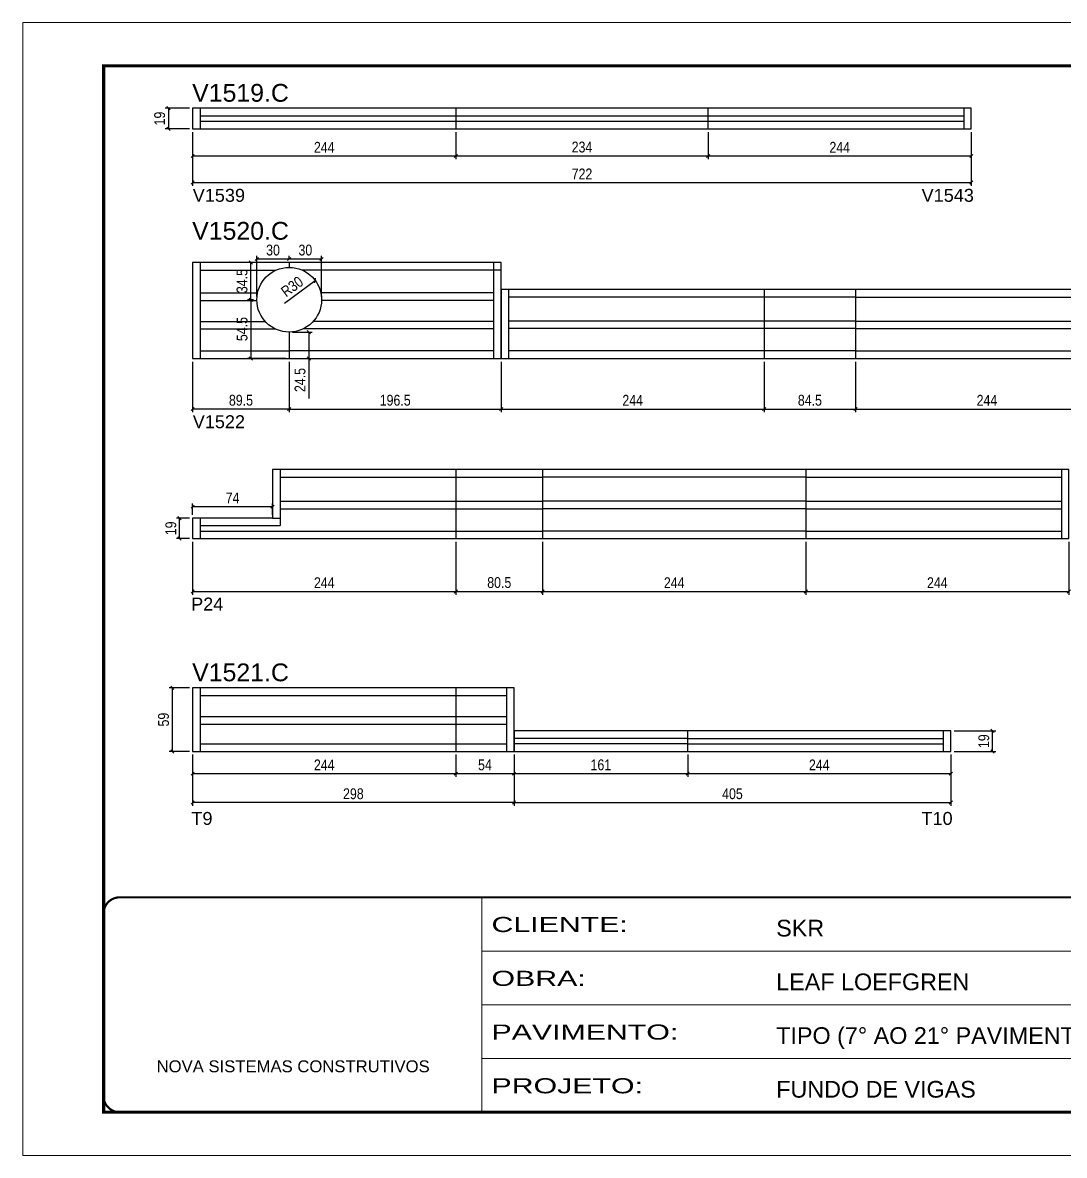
# Model space of a CAD drawing. Extents: x 1959 to 8212, y 239 to 4735.
# Drawn here: x 1959 to 2925, y 1388 to 2438 of the extents above; entities that cross this region are included whole.
import ezdxf

# ---------------------------------------------------------------- set-up
doc = ezdxf.new("R2010")
doc.units = 0
doc.linetypes.add('CONTINUO', pattern=[0])
doc.linetypes.add('DASHED', pattern=[0.75, 0.5, -0.25])
for name, color, linetype in [('5', 5, 'Continuous'), ('COTA', 241, 'Continuous'), ('NOMENCLATURA', 7, 'Continuous'), ('Painéis', 200, 'Continuous'), ('SARR_2.2x7', 40, 'Continuous')]:
    doc.layers.add(name, color=color, linetype=linetype)
doc.layers.add('Folhas', color=255, linetype='Continuous', lineweight=9)
doc.layers.add('SARRAFO DE PRESSAO', color=251, linetype='DASHED', lineweight=9)
doc.styles.add('ARIAL', font='arial.ttf')
doc.styles.add('COTA TECNICA', font='techl___.ttf', dxfattribs={"height": 10})
doc.styles.add('COTA TECNICA-50', font='techl___.ttf', dxfattribs={"height": 10})
doc.styles.get("Standard").update_dxf_attribs({"font": 'arial.ttf'})
doc.styles.add('Tecnologia', font='')
doc.styles.get('Tecnologia').set_extended_font_data('Forgotten Futurist')
doc.dimstyles.new('COTA PAINEL-50', dxfattribs={"dimtxt": 10, "dimasz": 3, "dimexe": 3, "dimexo": 3, "dimgap": 3, "dimtad": 1, "dimdec": 1, "dimzin": 12, "dimdsep": 46, "dimtxsty": 'COTA TECNICA-50', "dimblk1": 'OBLIQUE', "dimblk2": 'OBLIQUE', "dimsah": 1, "dimcen": 0.9, "dimclrd": 4, "dimclre": 4, "dimclrt": 240, "dimadec": 1, "dimazin": 3, "dimtfac": 1, "dimtdec": 1, "dimtmove": 0, "dimatfit": 3, "dimfxl": 1, "dimtolj": 1, "dimtzin": 12, "dimarcsym": 0})
doc.dimstyles.new('PAINEL', dxfattribs={"dimtxt": 10, "dimasz": 3, "dimexe": 3, "dimexo": 3, "dimgap": 3, "dimtad": 1, "dimdec": 1, "dimzin": 12, "dimdsep": 46, "dimtxsty": 'COTA TECNICA', "dimblk1": 'OBLIQUE', "dimblk2": 'OBLIQUE', "dimsah": 1, "dimcen": 0.9, "dimclrd": 4, "dimclre": 4, "dimclrt": 240, "dimadec": 1, "dimazin": 3, "dimtfac": 1, "dimtdec": 1, "dimtmove": 0, "dimatfit": 3, "dimfxl": 1, "dimtolj": 1, "dimtzin": 12, "dimarcsym": 0})

# ---------------------------------------------------------------- blocks, each defined once
blk = doc.blocks.new('9999999999')
at = {"color": 30, "linetype": 'CONTINUO'}
for p, q in [((98564.6, 34230.2), (98564.6, 34429.4)), ((98564.6, 34379.6), (99584, 34379.6)), ((98564.6, 34329.8), (99488, 34329.8)), ((98564.6, 34280), (99488, 34280))]:
    blk.add_line(p, q, dxfattribs=at)
at = {"color": 30, "linetype": 'CONTINUO', "const_width": 2}
blk.add_lwpolyline([(99584, 34230.2), (99584, 34414.4, 0.414214), (99569, 34429.4), (98229, 34429.4, 0.414214), (98214, 34414.4), (98214, 34245.2, 0.414214), (98229, 34230.2), (99584, 34230.2)], format="xyb", dxfattribs=at)
at = {"layer": 'Folhas'}
blk.add_lwpolyline([(98139, 34190.2), (99624, 34190.2), (99624, 35240.2), (98139, 35240.2)], close=True, dxfattribs=at)
at = {"layer": 'Folhas', "color": 30, "const_width": 3}
blk.add_lwpolyline([(98214, 34230.2), (99584, 34230.2), (99584, 35200.2), (98214, 35200.2)], close=True, dxfattribs=at)
at = {"color": 7, "linetype": 'Continuous', "ltscale": 5, "style": 'ARIAL'}
for s, height, p in [('SKR', 15.48, (98837.7, 34393.1)), ('LEAF LOEFGREN', 15.483, (98837.7, 34343.3)), ('TIPO (7° AO 21° PAVIMENTO)', 15.483, (98837.7, 34293.5)), ('NOVA SISTEMAS CONSTRUTIVOS', 11.059, (98263.2, 34267.2)), ('FUNDO DE VIGAS', 15.483, (98837.7, 34243.7))]:
    blk.add_text(s, height=height, dxfattribs=at).set_placement(p)
at = {"layer": 'Folhas', "color": 7, "style": 'Tecnologia', "width": 1.5}
for s, p in [('CLIENTE:', (98573.7, 34397.2)), ('OBRA:', (98573.7, 34347.3)), ('PAVIMENTO:', (98573.7, 34297.5)), ('PROJETO:', (98573.7, 34247.7))]:
    blk.add_text(s, height=14, dxfattribs=at).set_placement(p)
blk = doc.blocks.new('_Oblique')
at = {"color": 0, "linetype": 'ByBlock', "lineweight": -2}
blk.add_line((-0.5, -0.5), (0.5, 0.5), dxfattribs=at)
blk = doc.blocks.new('*D490')
at = {"layer": 'COTA', "color": 4, "linetype": 'ByBlock', "lineweight": -2, "transparency": 16777216}
for p, q in [((2116.4, 2336.7), (2116.4, 2286.8)), ((2838.4, 2336.7), (2838.4, 2286.8)), ((2116.4, 2289.8), (2838.4, 2289.8))]:
    blk.add_line(p, q, dxfattribs=at)
at = {"layer": 'Defpoints', "color": 0, "linetype": 'ByBlock', "transparency": 16777216}
for p in [(2116.4, 2339.7), (2838.4, 2339.7), (2838.4, 2289.8)]:
    blk.add_point(p, dxfattribs=at)
at = {"layer": 'COTA', "color": 4, "linetype": 'ByBlock', "lineweight": -2, "transparency": 16777216, "xscale": 3, "yscale": 3, "zscale": 3, "rotation": 180}
blk.add_blockref('_Oblique', (2116.4, 2289.8), dxfattribs=at)
at = {"layer": 'COTA', "color": 4, "linetype": 'ByBlock', "lineweight": -2, "transparency": 16777216, "xscale": 3, "yscale": 3, "zscale": 3}
blk.add_blockref('_Oblique', (2838.4, 2289.8), dxfattribs=at)
at = {"layer": 'COTA', "color": 240, "linetype": 'ByBlock', "transparency": 16777216, "insert": (2477.4, 2297.8), "char_height": 10, "attachment_point": 5, "style": 'COTA TECNICA-50'}
blk.add_mtext('\\A1;722', dxfattribs=at)
blk = doc.blocks.new('*D491')
at = {"layer": 'COTA', "color": 4, "lineweight": -2, "transparency": 16777216}
for p, q in [((2113.4, 2358.7), (2090.9, 2358.7)), ((2093.9, 2358.7), (2093.9, 2339.7)), ((2113.4, 2339.7), (2090.9, 2339.7))]:
    blk.add_line(p, q, dxfattribs=at)
at = {"layer": 'Defpoints', "color": 0, "transparency": 16777216}
for p in [(2116.4, 2358.7), (2093.9, 2339.7), (2116.4, 2339.7)]:
    blk.add_point(p, dxfattribs=at)
at = {"layer": 'COTA', "color": 4, "lineweight": -2, "transparency": 16777216, "xscale": 3, "yscale": 3, "zscale": 3}
for p, rotation in [((2093.9, 2358.7), 90), ((2093.9, 2339.7), 270)]:
    blk.add_blockref('_Oblique', p, dxfattribs=dict(at, rotation=rotation))
at = {"layer": 'COTA', "color": 240, "transparency": 16777216, "insert": (2085.8, 2349.2), "char_height": 10, "attachment_point": 5, "rotation": 90, "style": 'COTA TECNICA'}
blk.add_mtext('\\A1;19', dxfattribs=at)
blk = doc.blocks.new('*D492')
at = {"layer": 'COTA', "color": 4, "lineweight": -2, "transparency": 16777216}
for p, q in [((2116.4, 2336.7), (2116.4, 2311.5)), ((2360.4, 2336.7), (2360.4, 2311.5)), ((2116.4, 2314.5), (2360.4, 2314.5))]:
    blk.add_line(p, q, dxfattribs=at)
at = {"layer": 'Defpoints', "color": 0, "transparency": 16777216}
for p in [(2116.4, 2339.7), (2360.4, 2339.7), (2360.4, 2314.5)]:
    blk.add_point(p, dxfattribs=at)
at = {"layer": 'COTA', "color": 4, "lineweight": -2, "transparency": 16777216, "xscale": 3, "yscale": 3, "zscale": 3, "rotation": 180}
blk.add_blockref('_Oblique', (2116.4, 2314.5), dxfattribs=at)
at = {"layer": 'COTA', "color": 4, "lineweight": -2, "transparency": 16777216, "xscale": 3, "yscale": 3, "zscale": 3}
blk.add_blockref('_Oblique', (2360.4, 2314.5), dxfattribs=at)
at = {"layer": 'COTA', "color": 240, "transparency": 16777216, "insert": (2238.4, 2322.5), "char_height": 10, "attachment_point": 5, "style": 'COTA TECNICA'}
blk.add_mtext('\\A1;244', dxfattribs=at)
blk = doc.blocks.new('*D493')
at = {"layer": 'COTA', "color": 4, "lineweight": -2, "transparency": 16777216}
for p, q in [((2360.4, 2336.7), (2360.4, 2311.5)), ((2594.4, 2336.7), (2594.4, 2311.5)), ((2360.4, 2314.5), (2594.4, 2314.5))]:
    blk.add_line(p, q, dxfattribs=at)
at = {"layer": 'Defpoints', "color": 0, "transparency": 16777216}
for p in [(2360.4, 2339.7), (2594.4, 2339.7), (2594.4, 2314.5)]:
    blk.add_point(p, dxfattribs=at)
at = {"layer": 'COTA', "color": 4, "lineweight": -2, "transparency": 16777216, "xscale": 3, "yscale": 3, "zscale": 3, "rotation": 180}
blk.add_blockref('_Oblique', (2360.4, 2314.5), dxfattribs=at)
at = {"layer": 'COTA', "color": 4, "lineweight": -2, "transparency": 16777216, "xscale": 3, "yscale": 3, "zscale": 3}
blk.add_blockref('_Oblique', (2594.4, 2314.5), dxfattribs=at)
at = {"layer": 'COTA', "color": 240, "transparency": 16777216, "insert": (2477.4, 2322.7), "char_height": 10, "attachment_point": 5, "style": 'COTA TECNICA'}
blk.add_mtext('\\A1;234', dxfattribs=at)
blk = doc.blocks.new('*D494')
at = {"layer": 'COTA', "color": 4, "lineweight": -2, "transparency": 16777216}
for p, q in [((2594.4, 2336.7), (2594.4, 2311.5)), ((2838.4, 2336.7), (2838.4, 2311.5)), ((2594.4, 2314.5), (2838.4, 2314.5))]:
    blk.add_line(p, q, dxfattribs=at)
at = {"layer": 'Defpoints', "color": 0, "transparency": 16777216}
for p in [(2594.4, 2339.7), (2838.4, 2339.7), (2838.4, 2314.5)]:
    blk.add_point(p, dxfattribs=at)
at = {"layer": 'COTA', "color": 4, "lineweight": -2, "transparency": 16777216, "xscale": 3, "yscale": 3, "zscale": 3, "rotation": 180}
blk.add_blockref('_Oblique', (2594.4, 2314.5), dxfattribs=at)
at = {"layer": 'COTA', "color": 4, "lineweight": -2, "transparency": 16777216, "xscale": 3, "yscale": 3, "zscale": 3}
blk.add_blockref('_Oblique', (2838.4, 2314.5), dxfattribs=at)
at = {"layer": 'COTA', "color": 240, "transparency": 16777216, "insert": (2716.4, 2322.5), "char_height": 10, "attachment_point": 5, "style": 'COTA TECNICA'}
blk.add_mtext('\\A1;244', dxfattribs=at)
blk = doc.blocks.new('*D528')
at = {"layer": 'COTA', "color": 4, "lineweight": -2, "transparency": 16777216}
for p, q in [((2116.4, 2123.7), (2116.4, 2076.9)), ((2205.9, 2123.7), (2205.9, 2076.9)), ((2205.9, 2079.9), (2116.4, 2079.9))]:
    blk.add_line(p, q, dxfattribs=at)
at = {"layer": 'Defpoints', "color": 0, "transparency": 16777216}
for p in [(2116.4, 2126.7), (2205.9, 2126.7), (2116.4, 2079.9)]:
    blk.add_point(p, dxfattribs=at)
at = {"layer": 'COTA', "color": 4, "lineweight": -2, "transparency": 16777216, "xscale": 3, "yscale": 3, "zscale": 3, "rotation": 180}
blk.add_blockref('_Oblique', (2116.4, 2079.9), dxfattribs=at)
at = {"layer": 'COTA', "color": 4, "lineweight": -2, "transparency": 16777216, "xscale": 3, "yscale": 3, "zscale": 3}
blk.add_blockref('_Oblique', (2205.9, 2079.9), dxfattribs=at)
at = {"layer": 'COTA', "color": 240, "transparency": 16777216, "insert": (2161.2, 2088), "char_height": 10, "attachment_point": 5, "style": 'COTA TECNICA'}
blk.add_mtext('\\A1;89.5', dxfattribs=at)
blk = doc.blocks.new('*D530')
at = {"layer": 'COTA', "color": 4, "lineweight": -2, "transparency": 16777216}
for p, q in [((2402.4, 2123.7), (2402.4, 2076.9)), ((2646.4, 2123.7), (2646.4, 2076.9)), ((2402.4, 2079.9), (2646.4, 2079.9))]:
    blk.add_line(p, q, dxfattribs=at)
at = {"layer": 'Defpoints', "color": 0, "transparency": 16777216}
for p in [(2402.4, 2126.7), (2646.4, 2126.7), (2646.4, 2079.9)]:
    blk.add_point(p, dxfattribs=at)
at = {"layer": 'COTA', "color": 4, "lineweight": -2, "transparency": 16777216, "xscale": 3, "yscale": 3, "zscale": 3, "rotation": 180}
blk.add_blockref('_Oblique', (2402.4, 2079.9), dxfattribs=at)
at = {"layer": 'COTA', "color": 4, "lineweight": -2, "transparency": 16777216, "xscale": 3, "yscale": 3, "zscale": 3}
blk.add_blockref('_Oblique', (2646.4, 2079.9), dxfattribs=at)
at = {"layer": 'COTA', "color": 240, "transparency": 16777216, "insert": (2524.4, 2088), "char_height": 10, "attachment_point": 5, "style": 'COTA TECNICA'}
blk.add_mtext('\\A1;244', dxfattribs=at)
blk = doc.blocks.new('*D531')
at = {"layer": 'COTA', "color": 4, "lineweight": -2, "transparency": 16777216}
for p, q in [((2646.4, 2123.7), (2646.4, 2076.9)), ((2730.9, 2123.7), (2730.9, 2076.9)), ((2646.4, 2079.9), (2730.9, 2079.9))]:
    blk.add_line(p, q, dxfattribs=at)
at = {"layer": 'Defpoints', "color": 0, "transparency": 16777216}
for p in [(2646.4, 2126.7), (2730.9, 2126.7), (2730.9, 2079.9)]:
    blk.add_point(p, dxfattribs=at)
at = {"layer": 'COTA', "color": 4, "lineweight": -2, "transparency": 16777216, "xscale": 3, "yscale": 3, "zscale": 3, "rotation": 180}
blk.add_blockref('_Oblique', (2646.4, 2079.9), dxfattribs=at)
at = {"layer": 'COTA', "color": 4, "lineweight": -2, "transparency": 16777216, "xscale": 3, "yscale": 3, "zscale": 3}
blk.add_blockref('_Oblique', (2730.9, 2079.9), dxfattribs=at)
at = {"layer": 'COTA', "color": 240, "transparency": 16777216, "insert": (2688.7, 2088), "char_height": 10, "attachment_point": 5, "style": 'COTA TECNICA'}
blk.add_mtext('\\A1;84.5', dxfattribs=at)
blk = doc.blocks.new('*D532')
at = {"layer": 'COTA', "color": 4, "lineweight": -2, "transparency": 16777216}
for p, q in [((2730.9, 2123.7), (2730.9, 2076.9)), ((2974.9, 2123.7), (2974.9, 2076.9)), ((2730.9, 2079.9), (2974.9, 2079.9))]:
    blk.add_line(p, q, dxfattribs=at)
at = {"layer": 'Defpoints', "color": 0, "transparency": 16777216}
for p in [(2730.9, 2126.7), (2974.9, 2126.7), (2974.9, 2079.9)]:
    blk.add_point(p, dxfattribs=at)
at = {"layer": 'COTA', "color": 4, "lineweight": -2, "transparency": 16777216, "xscale": 3, "yscale": 3, "zscale": 3, "rotation": 180}
blk.add_blockref('_Oblique', (2730.9, 2079.9), dxfattribs=at)
at = {"layer": 'COTA', "color": 4, "lineweight": -2, "transparency": 16777216, "xscale": 3, "yscale": 3, "zscale": 3}
blk.add_blockref('_Oblique', (2974.9, 2079.9), dxfattribs=at)
at = {"layer": 'COTA', "color": 240, "transparency": 16777216, "insert": (2852.9, 2088), "char_height": 10, "attachment_point": 5, "style": 'COTA TECNICA'}
blk.add_mtext('\\A1;244', dxfattribs=at)
blk = doc.blocks.new('*D534')
at = {"layer": 'COTA', "color": 4, "lineweight": -2, "transparency": 16777216}
for p, q in [((2205.9, 2123.7), (2205.9, 2076.9)), ((2402.4, 2123.7), (2402.4, 2076.9)), ((2205.9, 2079.9), (2402.4, 2079.9))]:
    blk.add_line(p, q, dxfattribs=at)
at = {"layer": 'Defpoints', "color": 0, "transparency": 16777216}
for p in [(2205.9, 2126.7), (2402.4, 2126.7), (2402.4, 2079.9)]:
    blk.add_point(p, dxfattribs=at)
at = {"layer": 'COTA', "color": 4, "lineweight": -2, "transparency": 16777216, "xscale": 3, "yscale": 3, "zscale": 3, "rotation": 180}
blk.add_blockref('_Oblique', (2205.9, 2079.9), dxfattribs=at)
at = {"layer": 'COTA', "color": 4, "lineweight": -2, "transparency": 16777216, "xscale": 3, "yscale": 3, "zscale": 3}
blk.add_blockref('_Oblique', (2402.4, 2079.9), dxfattribs=at)
at = {"layer": 'COTA', "color": 240, "transparency": 16777216, "insert": (2304.2, 2088), "char_height": 10, "attachment_point": 5, "style": 'COTA TECNICA'}
blk.add_mtext('\\A1;196.5', dxfattribs=at)
blk = doc.blocks.new('*D536')
at = {"layer": 'COTA', "color": 4, "lineweight": -2, "transparency": 16777216}
for p, q in [((2208.9, 2151.2), (2227.1, 2151.2)), ((2224.1, 2151.2), (2224.1, 2126.7)), ((2208.9, 2126.7), (2227.1, 2126.7)), ((2224.1, 2126.7), (2224.1, 2089.8))]:
    blk.add_line(p, q, dxfattribs=at)
at = {"layer": 'Defpoints', "color": 0, "transparency": 16777216}
for p in [(2205.9, 2151.2), (2205.9, 2126.7), (2224.1, 2126.7)]:
    blk.add_point(p, dxfattribs=at)
at = {"layer": 'COTA', "color": 4, "lineweight": -2, "transparency": 16777216, "xscale": 3, "yscale": 3, "zscale": 3}
for p, rotation in [((2224.1, 2151.2), 90), ((2224.1, 2126.7), 270)]:
    blk.add_blockref('_Oblique', p, dxfattribs=dict(at, rotation=rotation))
at = {"layer": 'COTA', "color": 240, "transparency": 16777216, "insert": (2216, 2106.8), "char_height": 10, "attachment_point": 5, "rotation": 90, "style": 'COTA TECNICA'}
blk.add_mtext('\\A1;24.5', dxfattribs=at)
blk = doc.blocks.new('*D537')
at = {"layer": 'COTA', "color": 4, "lineweight": -2, "transparency": 16777216}
for p, q in [((2172.9, 2181.2), (2167.4, 2181.2)), ((2170.4, 2181.2), (2170.4, 2126.7)), ((2202.9, 2126.7), (2167.4, 2126.7))]:
    blk.add_line(p, q, dxfattribs=at)
at = {"layer": 'Defpoints', "color": 0, "transparency": 16777216}
for p in [(2175.9, 2181.2), (2170.4, 2126.7), (2205.9, 2126.7)]:
    blk.add_point(p, dxfattribs=at)
at = {"layer": 'COTA', "color": 4, "lineweight": -2, "transparency": 16777216, "xscale": 3, "yscale": 3, "zscale": 3}
for p, rotation in [((2170.4, 2181.2), 90), ((2170.4, 2126.7), 270)]:
    blk.add_blockref('_Oblique', p, dxfattribs=dict(at, rotation=rotation))
at = {"layer": 'COTA', "color": 240, "transparency": 16777216, "insert": (2162.3, 2154), "char_height": 10, "attachment_point": 5, "rotation": 90, "style": 'COTA TECNICA'}
blk.add_mtext('\\A1;54.5', dxfattribs=at)
blk = doc.blocks.new('*D538')
at = {"layer": 'COTA', "color": 4, "lineweight": -2, "transparency": 16777216}
for p, q in [((2202.9, 2215.7), (2167.4, 2215.7)), ((2170.4, 2181.2), (2170.4, 2215.7)), ((2172.9, 2181.2), (2167.4, 2181.2))]:
    blk.add_line(p, q, dxfattribs=at)
at = {"layer": 'Defpoints', "color": 0, "transparency": 16777216}
for p in [(2170.4, 2215.7), (2205.9, 2215.7), (2175.9, 2181.2)]:
    blk.add_point(p, dxfattribs=at)
at = {"layer": 'COTA', "color": 4, "lineweight": -2, "transparency": 16777216, "xscale": 3, "yscale": 3, "zscale": 3}
for p, rotation in [((2170.4, 2215.7), 90), ((2170.4, 2181.2), 270)]:
    blk.add_blockref('_Oblique', p, dxfattribs=dict(at, rotation=rotation))
at = {"layer": 'COTA', "color": 240, "transparency": 16777216, "insert": (2162.2, 2198.5), "char_height": 10, "attachment_point": 5, "rotation": 90, "style": 'COTA TECNICA'}
blk.add_mtext('\\A1;34.5', dxfattribs=at)
blk = doc.blocks.new('*D539')
at = {"layer": 'COTA', "color": 4, "lineweight": -2, "transparency": 16777216}
for p, q in [((2205.9, 2218.7), (2205.9, 2222)), ((2205.9, 2219), (2235.9, 2219)), ((2235.9, 2184.2), (2235.9, 2222))]:
    blk.add_line(p, q, dxfattribs=at)
at = {"layer": 'Defpoints', "color": 0, "transparency": 16777216}
for p in [(2205.9, 2215.7), (2235.9, 2219), (2235.9, 2181.2)]:
    blk.add_point(p, dxfattribs=at)
at = {"layer": 'COTA', "color": 4, "lineweight": -2, "transparency": 16777216, "xscale": 3, "yscale": 3, "zscale": 3, "rotation": 180}
blk.add_blockref('_Oblique', (2205.9, 2219), dxfattribs=at)
at = {"layer": 'COTA', "color": 4, "lineweight": -2, "transparency": 16777216, "xscale": 3, "yscale": 3, "zscale": 3}
blk.add_blockref('_Oblique', (2235.9, 2219), dxfattribs=at)
at = {"layer": 'COTA', "color": 240, "transparency": 16777216, "insert": (2220.9, 2227.2), "char_height": 10, "attachment_point": 5, "style": 'COTA TECNICA'}
blk.add_mtext('\\A1;30', dxfattribs=at)
blk = doc.blocks.new('*D540')
at = {"layer": 'COTA', "color": 4, "lineweight": -2, "transparency": 16777216}
for p, q in [((2175.9, 2184.2), (2175.9, 2222)), ((2175.9, 2219), (2205.9, 2219)), ((2205.9, 2218.7), (2205.9, 2222))]:
    blk.add_line(p, q, dxfattribs=at)
at = {"layer": 'Defpoints', "color": 0, "transparency": 16777216}
for p in [(2205.9, 2219), (2205.9, 2215.7), (2175.9, 2181.2)]:
    blk.add_point(p, dxfattribs=at)
at = {"layer": 'COTA', "color": 4, "lineweight": -2, "transparency": 16777216, "xscale": 3, "yscale": 3, "zscale": 3, "rotation": 180}
blk.add_blockref('_Oblique', (2175.9, 2219), dxfattribs=at)
at = {"layer": 'COTA', "color": 4, "lineweight": -2, "transparency": 16777216, "xscale": 3, "yscale": 3, "zscale": 3}
blk.add_blockref('_Oblique', (2205.9, 2219), dxfattribs=at)
at = {"layer": 'COTA', "color": 240, "transparency": 16777216, "insert": (2190.9, 2227.2), "char_height": 10, "attachment_point": 5, "style": 'COTA TECNICA'}
blk.add_mtext('\\A1;30', dxfattribs=at)
blk = doc.blocks.new('*D541')
at = {"layer": 'COTA', "color": 4, "lineweight": -2, "transparency": 16777216}
blk.add_line((2201.7, 2178.1), (2230.1, 2199), dxfattribs=at)
at = {"layer": 'Defpoints', "color": 0, "transparency": 16777216}
for p in [(2230.1, 2199), (2205.9, 2181.2)]:
    blk.add_point(p, dxfattribs=at)
at = {"layer": 'COTA', "color": 4, "lineweight": -2, "transparency": 16777216, "xscale": 3, "yscale": 3, "zscale": 3, "rotation": 36.40164470959749}
blk.add_blockref('_Oblique', (2230.1, 2199), dxfattribs=at)
at = {"layer": 'COTA', "color": 240, "transparency": 16777216, "insert": (2208.6, 2193.4), "char_height": 10, "attachment_point": 5, "rotation": 36.4016, "style": 'COTA TECNICA'}
blk.add_mtext('\\A1;R30', dxfattribs=at)
blk = doc.blocks.new('*D542')
at = {"layer": 'COTA', "color": 4, "lineweight": -2, "transparency": 16777216}
for p, q in [((2116.4, 1956.8), (2116.4, 1907.8)), ((2360.4, 1956.8), (2360.4, 1907.8)), ((2116.4, 1910.8), (2360.4, 1910.8))]:
    blk.add_line(p, q, dxfattribs=at)
at = {"layer": 'Defpoints', "color": 0, "transparency": 16777216}
for p in [(2116.4, 1959.8), (2360.4, 1959.8), (2360.4, 1910.8)]:
    blk.add_point(p, dxfattribs=at)
at = {"layer": 'COTA', "color": 4, "lineweight": -2, "transparency": 16777216, "xscale": 3, "yscale": 3, "zscale": 3, "rotation": 180}
blk.add_blockref('_Oblique', (2116.4, 1910.8), dxfattribs=at)
at = {"layer": 'COTA', "color": 4, "lineweight": -2, "transparency": 16777216, "xscale": 3, "yscale": 3, "zscale": 3}
blk.add_blockref('_Oblique', (2360.4, 1910.8), dxfattribs=at)
at = {"layer": 'COTA', "color": 240, "transparency": 16777216, "insert": (2238.4, 1918.9), "char_height": 10, "attachment_point": 5, "style": 'COTA TECNICA'}
blk.add_mtext('\\A1;244', dxfattribs=at)
blk = doc.blocks.new('*D543')
at = {"layer": 'COTA', "color": 4, "lineweight": -2, "transparency": 16777216}
for p, q in [((2440.9, 1956.8), (2440.9, 1907.8)), ((2684.9, 1956.8), (2684.9, 1907.8)), ((2440.9, 1910.8), (2684.9, 1910.8))]:
    blk.add_line(p, q, dxfattribs=at)
at = {"layer": 'Defpoints', "color": 0, "transparency": 16777216}
for p in [(2440.9, 1959.8), (2684.9, 1959.8), (2684.9, 1910.8)]:
    blk.add_point(p, dxfattribs=at)
at = {"layer": 'COTA', "color": 4, "lineweight": -2, "transparency": 16777216, "xscale": 3, "yscale": 3, "zscale": 3, "rotation": 180}
blk.add_blockref('_Oblique', (2440.9, 1910.8), dxfattribs=at)
at = {"layer": 'COTA', "color": 4, "lineweight": -2, "transparency": 16777216, "xscale": 3, "yscale": 3, "zscale": 3}
blk.add_blockref('_Oblique', (2684.9, 1910.8), dxfattribs=at)
at = {"layer": 'COTA', "color": 240, "transparency": 16777216, "insert": (2562.9, 1918.9), "char_height": 10, "attachment_point": 5, "style": 'COTA TECNICA'}
blk.add_mtext('\\A1;244', dxfattribs=at)
blk = doc.blocks.new('*D544')
at = {"layer": 'COTA', "color": 4, "lineweight": -2, "transparency": 16777216}
for p, q in [((2684.9, 1956.8), (2684.9, 1907.8)), ((2928.9, 1956.8), (2928.9, 1907.8)), ((2684.9, 1910.8), (2928.9, 1910.8))]:
    blk.add_line(p, q, dxfattribs=at)
at = {"layer": 'Defpoints', "color": 0, "transparency": 16777216}
for p in [(2684.9, 1959.8), (2928.9, 1959.8), (2928.9, 1910.8)]:
    blk.add_point(p, dxfattribs=at)
at = {"layer": 'COTA', "color": 4, "lineweight": -2, "transparency": 16777216, "xscale": 3, "yscale": 3, "zscale": 3, "rotation": 180}
blk.add_blockref('_Oblique', (2684.9, 1910.8), dxfattribs=at)
at = {"layer": 'COTA', "color": 4, "lineweight": -2, "transparency": 16777216, "xscale": 3, "yscale": 3, "zscale": 3}
blk.add_blockref('_Oblique', (2928.9, 1910.8), dxfattribs=at)
at = {"layer": 'COTA', "color": 240, "transparency": 16777216, "insert": (2806.9, 1918.9), "char_height": 10, "attachment_point": 5, "style": 'COTA TECNICA'}
blk.add_mtext('\\A1;244', dxfattribs=at)
blk = doc.blocks.new('*D545')
at = {"layer": 'COTA', "color": 4, "lineweight": -2, "transparency": 16777216}
for p, q in [((2360.4, 1956.8), (2360.4, 1907.8)), ((2440.9, 1956.8), (2440.9, 1907.8)), ((2360.4, 1910.8), (2440.9, 1910.8))]:
    blk.add_line(p, q, dxfattribs=at)
at = {"layer": 'Defpoints', "color": 0, "transparency": 16777216}
for p in [(2360.4, 1959.8), (2440.9, 1959.8), (2440.9, 1910.8)]:
    blk.add_point(p, dxfattribs=at)
at = {"layer": 'COTA', "color": 4, "lineweight": -2, "transparency": 16777216, "xscale": 3, "yscale": 3, "zscale": 3, "rotation": 180}
blk.add_blockref('_Oblique', (2360.4, 1910.8), dxfattribs=at)
at = {"layer": 'COTA', "color": 4, "lineweight": -2, "transparency": 16777216, "xscale": 3, "yscale": 3, "zscale": 3}
blk.add_blockref('_Oblique', (2440.9, 1910.8), dxfattribs=at)
at = {"layer": 'COTA', "color": 240, "transparency": 16777216, "insert": (2400.7, 1919), "char_height": 10, "attachment_point": 5, "style": 'COTA TECNICA'}
blk.add_mtext('\\A1;80.5', dxfattribs=at)
blk = doc.blocks.new('*D546')
at = {"layer": 'COTA', "color": 4, "lineweight": -2, "transparency": 16777216}
for p, q in [((2113.4, 1978.8), (2101.3, 1978.8)), ((2104.3, 1959.8), (2104.3, 1978.8)), ((2113.4, 1959.8), (2101.3, 1959.8))]:
    blk.add_line(p, q, dxfattribs=at)
at = {"layer": 'Defpoints', "color": 0, "transparency": 16777216}
for p in [(2104.3, 1978.8), (2116.4, 1978.8), (2116.4, 1959.8)]:
    blk.add_point(p, dxfattribs=at)
at = {"layer": 'COTA', "color": 4, "lineweight": -2, "transparency": 16777216, "xscale": 3, "yscale": 3, "zscale": 3}
for p, rotation in [((2104.3, 1978.8), 90), ((2104.3, 1959.8), 270)]:
    blk.add_blockref('_Oblique', p, dxfattribs=dict(at, rotation=rotation))
at = {"layer": 'COTA', "color": 240, "transparency": 16777216, "insert": (2096.2, 1969.3), "char_height": 10, "attachment_point": 5, "rotation": 90, "style": 'COTA TECNICA'}
blk.add_mtext('\\A1;19', dxfattribs=at)
blk = doc.blocks.new('*D547')
at = {"layer": 'COTA', "color": 4, "lineweight": -2, "transparency": 16777216}
for p, q in [((2116.4, 1981.8), (2116.4, 1992.4)), ((2116.4, 1989.4), (2190.4, 1989.4)), ((2190.4, 1981.8), (2190.4, 1992.4))]:
    blk.add_line(p, q, dxfattribs=at)
at = {"layer": 'Defpoints', "color": 0, "transparency": 16777216}
for p in [(2190.4, 1989.4), (2116.4, 1978.8), (2190.4, 1978.8)]:
    blk.add_point(p, dxfattribs=at)
at = {"layer": 'COTA', "color": 4, "lineweight": -2, "transparency": 16777216, "xscale": 3, "yscale": 3, "zscale": 3, "rotation": 180}
blk.add_blockref('_Oblique', (2116.4, 1989.4), dxfattribs=at)
at = {"layer": 'COTA', "color": 4, "lineweight": -2, "transparency": 16777216, "xscale": 3, "yscale": 3, "zscale": 3}
blk.add_blockref('_Oblique', (2190.4, 1989.4), dxfattribs=at)
at = {"layer": 'COTA', "color": 240, "transparency": 16777216, "insert": (2153.4, 1997.5), "char_height": 10, "attachment_point": 5, "style": 'COTA TECNICA'}
blk.add_mtext('\\A1;74', dxfattribs=at)
blk = doc.blocks.new('*D556')
at = {"layer": 'COTA', "color": 4, "lineweight": -2, "transparency": 16777216}
for p, q in [((2116.4, 1759.5), (2116.4, 1712.1)), ((2414.4, 1759.5), (2414.4, 1712.1)), ((2414.4, 1715.1), (2116.4, 1715.1))]:
    blk.add_line(p, q, dxfattribs=at)
at = {"layer": 'Defpoints', "color": 0, "transparency": 16777216}
for p in [(2116.4, 1762.5), (2414.4, 1762.5), (2116.4, 1715.1)]:
    blk.add_point(p, dxfattribs=at)
at = {"layer": 'COTA', "color": 4, "lineweight": -2, "transparency": 16777216, "xscale": 3, "yscale": 3, "zscale": 3, "rotation": 180}
blk.add_blockref('_Oblique', (2116.4, 1715.1), dxfattribs=at)
at = {"layer": 'COTA', "color": 4, "lineweight": -2, "transparency": 16777216, "xscale": 3, "yscale": 3, "zscale": 3}
blk.add_blockref('_Oblique', (2414.4, 1715.1), dxfattribs=at)
at = {"layer": 'COTA', "color": 240, "transparency": 16777216, "insert": (2265.4, 1723.2), "char_height": 10, "attachment_point": 5, "style": 'COTA TECNICA'}
blk.add_mtext('\\A1;298', dxfattribs=at)
blk = doc.blocks.new('*D557')
at = {"layer": 'COTA', "color": 4, "lineweight": -2, "transparency": 16777216}
for p, q in [((2414.4, 1759.5), (2414.4, 1712.1)), ((2819.4, 1759.5), (2819.4, 1712.1)), ((2414.4, 1715.1), (2819.4, 1715.1))]:
    blk.add_line(p, q, dxfattribs=at)
at = {"layer": 'Defpoints', "color": 0, "transparency": 16777216}
for p in [(2414.4, 1762.5), (2819.4, 1762.5), (2819.4, 1715.1)]:
    blk.add_point(p, dxfattribs=at)
at = {"layer": 'COTA', "color": 4, "lineweight": -2, "transparency": 16777216, "xscale": 3, "yscale": 3, "zscale": 3, "rotation": 180}
blk.add_blockref('_Oblique', (2414.4, 1715.1), dxfattribs=at)
at = {"layer": 'COTA', "color": 4, "lineweight": -2, "transparency": 16777216, "xscale": 3, "yscale": 3, "zscale": 3}
blk.add_blockref('_Oblique', (2819.4, 1715.1), dxfattribs=at)
at = {"layer": 'COTA', "color": 240, "transparency": 16777216, "insert": (2616.9, 1723.2), "char_height": 10, "attachment_point": 5, "style": 'COTA TECNICA'}
blk.add_mtext('\\A1;405', dxfattribs=at)
blk = doc.blocks.new('*D558')
at = {"layer": 'COTA', "color": 4, "lineweight": -2, "transparency": 16777216}
for p, q in [((2116.4, 1759.5), (2116.4, 1738.9)), ((2360.4, 1759.5), (2360.4, 1738.9)), ((2116.4, 1741.9), (2360.4, 1741.9))]:
    blk.add_line(p, q, dxfattribs=at)
at = {"layer": 'Defpoints', "color": 0, "transparency": 16777216}
for p in [(2116.4, 1762.5), (2360.4, 1762.5), (2360.4, 1741.9)]:
    blk.add_point(p, dxfattribs=at)
at = {"layer": 'COTA', "color": 4, "lineweight": -2, "transparency": 16777216, "xscale": 3, "yscale": 3, "zscale": 3, "rotation": 180}
blk.add_blockref('_Oblique', (2116.4, 1741.9), dxfattribs=at)
at = {"layer": 'COTA', "color": 4, "lineweight": -2, "transparency": 16777216, "xscale": 3, "yscale": 3, "zscale": 3}
blk.add_blockref('_Oblique', (2360.4, 1741.9), dxfattribs=at)
at = {"layer": 'COTA', "color": 240, "transparency": 16777216, "insert": (2238.4, 1750), "char_height": 10, "attachment_point": 5, "style": 'COTA TECNICA'}
blk.add_mtext('\\A1;244', dxfattribs=at)
blk = doc.blocks.new('*D559')
at = {"layer": 'COTA', "color": 4, "lineweight": -2, "transparency": 16777216}
for p, q in [((2360.4, 1759.5), (2360.4, 1738.9)), ((2414.4, 1759.5), (2414.4, 1738.9)), ((2360.4, 1741.9), (2414.4, 1741.9))]:
    blk.add_line(p, q, dxfattribs=at)
at = {"layer": 'Defpoints', "color": 0, "transparency": 16777216}
for p in [(2360.4, 1762.5), (2414.4, 1762.5), (2414.4, 1741.9)]:
    blk.add_point(p, dxfattribs=at)
at = {"layer": 'COTA', "color": 4, "lineweight": -2, "transparency": 16777216, "xscale": 3, "yscale": 3, "zscale": 3, "rotation": 180}
blk.add_blockref('_Oblique', (2360.4, 1741.9), dxfattribs=at)
at = {"layer": 'COTA', "color": 4, "lineweight": -2, "transparency": 16777216, "xscale": 3, "yscale": 3, "zscale": 3}
blk.add_blockref('_Oblique', (2414.4, 1741.9), dxfattribs=at)
at = {"layer": 'COTA', "color": 240, "transparency": 16777216, "insert": (2387.4, 1750), "char_height": 10, "attachment_point": 5, "style": 'COTA TECNICA'}
blk.add_mtext('\\A1;54', dxfattribs=at)
blk = doc.blocks.new('*D560')
at = {"layer": 'COTA', "color": 4, "lineweight": -2, "transparency": 16777216}
for p, q in [((2414.4, 1759.5), (2414.4, 1738.9)), ((2575.4, 1759.5), (2575.4, 1738.9)), ((2414.4, 1741.9), (2575.4, 1741.9))]:
    blk.add_line(p, q, dxfattribs=at)
at = {"layer": 'Defpoints', "color": 0, "transparency": 16777216}
for p in [(2414.4, 1762.5), (2575.4, 1762.5), (2575.4, 1741.9)]:
    blk.add_point(p, dxfattribs=at)
at = {"layer": 'COTA', "color": 4, "lineweight": -2, "transparency": 16777216, "xscale": 3, "yscale": 3, "zscale": 3, "rotation": 180}
blk.add_blockref('_Oblique', (2414.4, 1741.9), dxfattribs=at)
at = {"layer": 'COTA', "color": 4, "lineweight": -2, "transparency": 16777216, "xscale": 3, "yscale": 3, "zscale": 3}
blk.add_blockref('_Oblique', (2575.4, 1741.9), dxfattribs=at)
at = {"layer": 'COTA', "color": 240, "transparency": 16777216, "insert": (2494.9, 1750), "char_height": 10, "attachment_point": 5, "style": 'COTA TECNICA'}
blk.add_mtext('\\A1;161', dxfattribs=at)
blk = doc.blocks.new('*D561')
at = {"layer": 'COTA', "color": 4, "lineweight": -2, "transparency": 16777216}
for p, q in [((2575.4, 1759.5), (2575.4, 1738.9)), ((2819.4, 1759.5), (2819.4, 1738.9)), ((2575.4, 1741.9), (2819.4, 1741.9))]:
    blk.add_line(p, q, dxfattribs=at)
at = {"layer": 'Defpoints', "color": 0, "transparency": 16777216}
for p in [(2575.4, 1762.5), (2819.4, 1762.5), (2819.4, 1741.9)]:
    blk.add_point(p, dxfattribs=at)
at = {"layer": 'COTA', "color": 4, "lineweight": -2, "transparency": 16777216, "xscale": 3, "yscale": 3, "zscale": 3, "rotation": 180}
blk.add_blockref('_Oblique', (2575.4, 1741.9), dxfattribs=at)
at = {"layer": 'COTA', "color": 4, "lineweight": -2, "transparency": 16777216, "xscale": 3, "yscale": 3, "zscale": 3}
blk.add_blockref('_Oblique', (2819.4, 1741.9), dxfattribs=at)
at = {"layer": 'COTA', "color": 240, "transparency": 16777216, "insert": (2697.4, 1750), "char_height": 10, "attachment_point": 5, "style": 'COTA TECNICA'}
blk.add_mtext('\\A1;244', dxfattribs=at)
blk = doc.blocks.new('*D562')
at = {"layer": 'COTA', "color": 4, "lineweight": -2, "transparency": 16777216}
for p, q in [((2113.4, 1821.5), (2094.6, 1821.5)), ((2097.6, 1762.5), (2097.6, 1821.5)), ((2113.4, 1762.5), (2094.6, 1762.5))]:
    blk.add_line(p, q, dxfattribs=at)
at = {"layer": 'Defpoints', "color": 0, "transparency": 16777216}
for p in [(2097.6, 1821.5), (2116.4, 1821.5), (2116.4, 1762.5)]:
    blk.add_point(p, dxfattribs=at)
at = {"layer": 'COTA', "color": 4, "lineweight": -2, "transparency": 16777216, "xscale": 3, "yscale": 3, "zscale": 3}
for p, rotation in [((2097.6, 1821.5), 90), ((2097.6, 1762.5), 270)]:
    blk.add_blockref('_Oblique', p, dxfattribs=dict(at, rotation=rotation))
at = {"layer": 'COTA', "color": 240, "transparency": 16777216, "insert": (2089.4, 1792), "char_height": 10, "attachment_point": 5, "rotation": 90, "style": 'COTA TECNICA'}
blk.add_mtext('\\A1;59', dxfattribs=at)
blk = doc.blocks.new('*D563')
at = {"layer": 'COTA', "color": 4, "lineweight": -2, "transparency": 16777216}
for p, q in [((2822.4, 1781.5), (2861.1, 1781.5)), ((2858.1, 1762.5), (2858.1, 1781.5)), ((2822.4, 1762.5), (2861.1, 1762.5))]:
    blk.add_line(p, q, dxfattribs=at)
at = {"layer": 'Defpoints', "color": 0, "transparency": 16777216}
for p in [(2819.4, 1781.5), (2858.1, 1781.5), (2819.4, 1762.5)]:
    blk.add_point(p, dxfattribs=at)
at = {"layer": 'COTA', "color": 4, "lineweight": -2, "transparency": 16777216, "xscale": 3, "yscale": 3, "zscale": 3}
for p, rotation in [((2858.1, 1781.5), 90), ((2858.1, 1762.5), 270)]:
    blk.add_blockref('_Oblique', p, dxfattribs=dict(at, rotation=rotation))
at = {"layer": 'COTA', "color": 240, "transparency": 16777216, "insert": (2850, 1772), "char_height": 10, "attachment_point": 5, "rotation": 90, "style": 'COTA TECNICA'}
blk.add_mtext('\\A1;19', dxfattribs=at)

msp = doc.modelspace()

# ---------------------------------------------------------------- linework, layer by layer
at = {"layer": 'COTA'}
for p, q in [((2190.41, 1978.81), (2197.41, 1978.81)), ((2197.41, 1978.81), (2197.41, 1971.81))]:
    msp.add_line(p, q, dxfattribs=at)
at = {"layer": 'Painéis', "linetype": 'ByBlock'}
for p, q in [((2116.41, 2358.7), (2116.41, 2339.7)), ((2838.41, 2358.7), (2116.41, 2358.7)), ((2360.41, 2358.7), (2360.41, 2339.7)), ((2594.41, 2339.7), (2594.41, 2358.7)), ((2838.41, 2339.7), (2838.41, 2358.7)), ((2116.41, 2339.7), (2838.41, 2339.7)), ((2205.91, 2215.71), (2205.91, 2211.21)), ((2646.41, 2190.71), (2646.41, 2126.71)), ((2730.91, 2190.71), (2730.91, 2126.71)), ((2205.91, 2151.21), (2205.91, 2126.71)), ((2360.41, 2023.81), (2360.41, 1959.81)), ((2440.91, 2023.81), (2440.91, 1959.81)), ((2684.91, 2023.81), (2684.91, 1959.81))]:
    msp.add_line(p, q, dxfattribs=at)
at = {"layer": 'Painéis'}
for p, q in [((2414.41, 1821.47), (2116.41, 1821.47)), ((2116.41, 1821.47), (2116.41, 1762.47)), ((2360.41, 1821.47), (2360.41, 1762.47)), ((2414.41, 1762.47), (2414.41, 1821.47)), ((2819.41, 1781.47), (2414.41, 1781.47)), ((2414.41, 1781.47), (2414.41, 1762.47)), ((2575.41, 1762.47), (2575.41, 1781.47)), ((2819.41, 1762.47), (2819.41, 1781.47)), ((2116.41, 1762.47), (2414.41, 1762.47)), ((2414.41, 1762.47), (2819.41, 1762.47))]:
    msp.add_line(p, q, dxfattribs=at)
at = {"layer": 'Painéis', "linetype": 'ByBlock'}
for points in [[(2116.41, 2126.71), (2402.41, 2126.71), (2402.41, 2215.71), (2116.41, 2215.71)], [(2402.41, 2126.71), (3218.91, 2126.71), (3218.91, 2190.71), (2402.41, 2190.71)], [(2928.91, 2023.81), (2190.41, 2023.81), (2190.41, 1978.81), (2116.41, 1978.81), (2116.41, 1959.81), (2928.91, 1959.81)]]:
    msp.add_lwpolyline(points, close=True, dxfattribs=at)
msp.add_circle((2205.91, 2181.21), 30, dxfattribs=at)
at = {"layer": 'SARR_2.2x7', "linetype": 'Continuous'}
for p, q in [((2123.41, 2358.7), (2123.41, 2339.7)), ((2831.41, 2358.7), (2831.41, 2339.7)), ((2123.41, 2351.7), (2360.41, 2351.7)), ((2123.41, 2346.7), (2360.41, 2346.7)), ((2360.41, 2351.7), (2594.41, 2351.7)), ((2360.41, 2346.7), (2594.41, 2346.7)), ((2594.41, 2351.7), (2831.41, 2351.7)), ((2594.41, 2346.7), (2831.41, 2346.7)), ((2123.41, 2215.71), (2123.41, 2126.71)), ((2395.41, 2215.71), (2395.41, 2126.71)), ((2123.41, 2208.71), (2193.92, 2208.71)), ((2402.41, 2208.71), (2217.9, 2208.71)), ((2123.41, 2187.52), (2176.58, 2187.52)), ((2395.41, 2187.52), (2235.24, 2187.52)), ((2409.41, 2190.71), (2409.41, 2126.71)), ((2123.41, 2180.52), (2175.92, 2180.52)), ((2395.41, 2180.52), (2235.9, 2180.52)), ((2646.41, 2183.71), (2409.41, 2183.71)), ((2730.91, 2183.71), (2646.41, 2183.71)), ((2730.91, 2183.71), (2974.91, 2183.71)), ((2123.41, 2161.12), (2183.62, 2161.12)), ((2123.41, 2154.12), (2193, 2154.12)), ((2395.41, 2154.12), (2218.82, 2154.12)), ((2395.41, 2161.12), (2228.2, 2161.12)), ((2646.41, 2161.4), (2409.41, 2161.4)), ((2646.41, 2154.4), (2409.41, 2154.4)), ((2730.91, 2161.4), (2646.41, 2161.4)), ((2730.91, 2154.4), (2646.41, 2154.4)), ((2730.91, 2161.4), (2974.91, 2161.4)), ((2730.91, 2154.4), (2974.91, 2154.4)), ((2123.41, 2133.71), (2205.91, 2133.71)), ((2395.41, 2133.71), (2205.91, 2133.71)), ((2646.41, 2133.71), (2409.41, 2133.71)), ((2730.91, 2133.71), (2646.41, 2133.71)), ((2730.91, 2133.71), (2974.91, 2133.71)), ((2197.41, 2023.81), (2197.41, 1978.81)), ((2197.41, 2016.81), (2360.41, 2016.81)), ((2360.41, 2016.81), (2440.91, 2016.81)), ((2684.91, 2016.81), (2440.91, 2016.81)), ((2684.91, 2016.81), (2921.91, 2016.81)), ((2921.91, 2023.81), (2921.91, 1959.81)), ((2197.41, 1994.51), (2360.41, 1994.51)), ((2197.41, 1987.51), (2360.41, 1987.51)), ((2360.41, 1994.51), (2440.91, 1994.51)), ((2360.41, 1987.51), (2440.91, 1987.51)), ((2684.91, 1994.51), (2440.91, 1994.51)), ((2684.91, 1987.51), (2440.91, 1987.51)), ((2684.91, 1994.51), (2921.91, 1994.51)), ((2684.91, 1987.51), (2921.91, 1987.51)), ((2123.41, 1978.81), (2123.41, 1959.81)), ((2123.41, 1971.81), (2197.41, 1971.81)), ((2123.41, 1966.81), (2360.41, 1966.81)), ((2360.41, 1966.81), (2440.91, 1966.81)), ((2684.91, 1966.81), (2440.91, 1966.81)), ((2684.91, 1966.81), (2921.91, 1966.81)), ((2123.41, 1821.47), (2123.41, 1762.47)), ((2407.41, 1821.47), (2407.41, 1762.47)), ((2123.41, 1814.47), (2407.41, 1814.47)), ((2123.41, 1794.87), (2407.41, 1794.87)), ((2123.41, 1787.87), (2407.41, 1787.87)), ((2812.41, 1781.47), (2812.41, 1762.47)), ((2123.41, 1769.47), (2407.41, 1769.47)), ((2575.41, 1774.47), (2414.41, 1774.47)), ((2575.41, 1769.47), (2414.41, 1769.47)), ((2575.41, 1774.47), (2812.41, 1774.47)), ((2575.41, 1769.47), (2812.41, 1769.47))]:
    msp.add_line(p, q, dxfattribs=at)

# ---------------------------------------------------------------- block references
at = {"layer": 'SARRAFO DE PRESSAO', "color": 6, "linetype": 'ByBlock'}
msp.add_blockref('9999999999', (-96180.21, -32802.14), dxfattribs=at)

# ---------------------------------------------------------------- texts
at = {"layer": '5', "linetype": 'Continuous'}
for s, p in [('V1539', (2116.49, 2272)), ('V1543', (2792.31, 2272)), ('V1522', (2116.49, 2062.13)), ('P24', (2115, 1893.09)), ('T9', (2115.26, 1694.38)), ('T10', (2792.18, 1694.38))]:
    msp.add_text(s, height=12, rotation=0.00004, dxfattribs=at).set_placement(p)
at = {"layer": 'NOMENCLATURA', "linetype": 'Continuous'}
for s, p in [('V1519.C', (2115.94, 2364.76)), ('V1520.C', (2115.94, 2236.84)), ('V1521.C', (2115.94, 1827.53))]:
    msp.add_text(s, height=16.5, dxfattribs=at).set_placement(p)

# ---------------------------------------------------------------- dimensions: what is measured, and where the dimension line sits
at = {"layer": 'COTA'}
for base, p1, p2, picture, middle in [((2093.92, 2339.7), (2116.41, 2358.7), (2116.41, 2339.7), '*D491', (2085.83, 2349.2)), ((2170.4, 2215.71), (2175.91, 2181.21), (2205.91, 2215.71), '*D538', (2162.18, 2198.46)), ((2170.4, 2126.71), (2175.91, 2181.21), (2205.91, 2126.71), '*D537', (2162.29, 2153.96)), ((2224.1, 2126.71), (2205.91, 2151.21), (2205.91, 2126.71), '*D536', (2215.99, 2106.77)), ((2104.27, 1978.81), (2116.41, 1959.81), (2116.41, 1978.81), '*D546', (2096.18, 1969.31)), ((2097.56, 1821.47), (2116.41, 1762.47), (2116.41, 1821.47), '*D562', (2089.42, 1791.97)), ((2858.12, 1781.47), (2819.41, 1762.47), (2819.41, 1781.47), '*D563', (2850.03, 1771.97))]:
    dim = msp.add_linear_dim(base=base, p1=p1, p2=p2, angle=90, dimstyle='PAINEL', dxfattribs=at)
    dim.commit()
    dim.dimension.update_dxf_attribs({"geometry": picture, "text_midpoint": middle})
at = {"layer": 'COTA', "color": 1, "linetype": 'ByBlock'}
dim = msp.add_linear_dim(base=(2838.41, 2289.76), p1=(2116.41, 2339.7), p2=(2838.41, 2339.7), dimstyle='COTA PAINEL-50', override={"dimarcsym": 1}, dxfattribs=at)
dim.commit()
dim.dimension.update_dxf_attribs({"geometry": '*D490', "text_midpoint": (2477.41, 2297.83)})
at = {"layer": 'COTA'}
for base, p1, p2, picture, middle in [((2360.41, 2314.46), (2116.41, 2339.7), (2360.41, 2339.7), '*D492', (2238.41, 2322.53)), ((2838.41, 2314.46), (2594.41, 2339.7), (2838.41, 2339.7), '*D494', (2716.41, 2322.53)), ((2205.91, 2219.02), (2175.91, 2181.21), (2205.91, 2215.71), '*D540', (2190.91, 2227.24)), ((2235.91, 2219.02), (2205.91, 2215.71), (2235.91, 2181.21), '*D539', (2220.91, 2227.24)), ((2116.41, 2079.88), (2205.91, 2126.71), (2116.41, 2126.71), '*D528', (2161.16, 2088.02)), ((2402.41, 2079.88), (2205.91, 2126.71), (2402.41, 2126.71), '*D534', (2304.16, 2088.02)), ((2646.41, 2079.88), (2402.41, 2126.71), (2646.41, 2126.71), '*D530', (2524.41, 2087.96)), ((2190.41, 1989.41), (2116.41, 1978.81), (2190.41, 1978.81), '*D547', (2153.41, 1997.48)), ((2360.41, 1910.85), (2116.41, 1959.81), (2360.41, 1959.81), '*D542', (2238.41, 1918.92)), ((2440.91, 1910.85), (2360.41, 1959.81), (2440.91, 1959.81), '*D545', (2400.66, 1918.98)), ((2116.41, 1715.14), (2414.41, 1762.47), (2116.41, 1762.47), '*D556', (2265.41, 1723.24)), ((2360.41, 1741.91), (2116.41, 1762.47), (2360.41, 1762.47), '*D558', (2238.41, 1749.98)), ((2819.41, 1715.14), (2414.41, 1762.47), (2819.41, 1762.47), '*D557', (2616.91, 1723.25))]:
    dim = msp.add_linear_dim(base=base, p1=p1, p2=p2, dimstyle='PAINEL', dxfattribs=at)
    dim.commit()
    dim.dimension.update_dxf_attribs({"geometry": picture, "text_midpoint": middle})
for base, p1, p2, picture, middle in [((2594.41, 2314.46), (2360.41, 2339.7), (2594.41, 2339.7), '*D493', (2477.41, 2322.68)), ((2730.91, 2079.88), (2646.41, 2126.71), (2730.91, 2126.71), '*D531', (2688.66, 2088.02)), ((2974.91, 2079.88), (2730.91, 2126.71), (2974.91, 2126.71), '*D532', (2852.91, 2087.96)), ((2684.91, 1910.85), (2440.91, 1959.81), (2684.91, 1959.81), '*D543', (2562.91, 1918.92)), ((2928.91, 1910.85), (2684.91, 1959.81), (2928.91, 1959.81), '*D544', (2806.91, 1918.92)), ((2414.41, 1741.91), (2360.41, 1762.47), (2414.41, 1762.47), '*D559', (2387.41, 1750.02)), ((2575.41, 1741.91), (2414.41, 1762.47), (2575.41, 1762.47), '*D560', (2494.91, 1750.01)), ((2819.41, 1741.91), (2575.41, 1762.47), (2819.41, 1762.47), '*D561', (2697.41, 1749.98))]:
    dim = msp.add_linear_dim(base=base, p1=p1, p2=p2, dimstyle='PAINEL', override={"dimtmove": 1}, dxfattribs=at)
    dim.commit()
    dim.dimension.update_dxf_attribs({"geometry": picture, "text_midpoint": middle})
dim = msp.add_radius_dim(center=(2205.91, 2181.21), mpoint=(2230.06, 2199.01), dimstyle='PAINEL', dxfattribs=at)
dim.commit()
dim.dimension.update_dxf_attribs({"geometry": '*D541', "text_midpoint": (2213.46, 2186.77), "dimtype": 164})

doc.saveas('drawing.dxf')
